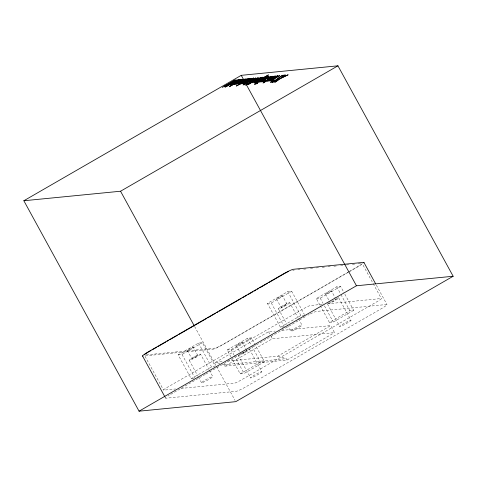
<?xml version="1.0" encoding="UTF-8"?>
<svg xmlns="http://www.w3.org/2000/svg" width="477" height="477" viewBox="0 0 477 477"><rect width="100%" height="100%" fill="white"/><g stroke="black" fill="none" stroke-linecap="round" stroke-linejoin="round"><path stroke-width="0.36" stroke-dasharray="2.38 1.79" d="M193.793 378.452L191.205 378.708L178.136 354.834L198.51 343.082L202.397 342.695L215.115 365.925M284.352 326.864L280.464 327.252L267.4 303.378L287.774 291.62L291.662 291.238L304.374 314.468M178.136 354.834L182.017 354.453L202.397 342.695M267.4 303.378L271.282 302.996L291.662 291.238M349.051 271.61L222.21 344.782A6.434 0.626 -28.7 0 1 215.222 348.073L144.525 355.031M349.695 271.24L358.066 266.41A6.434 0.626 -28.7 0 0 362.162 263.495L372.841 282.998M348.115 272.427L223.635 344.239A9.653 0.942 -28.7 0 1 213.153 349.17L143.595 356.015M348.759 272.051L357.792 266.846A9.653 0.942 -28.7 0 0 362.872 263.584M231.047 357.106L227.159 350.011L247.539 338.253L251.421 337.871L264.491 361.745L244.111 373.497L240.229 373.879L231.399 357.75M319.876 305.012L316.346 298.56L336.726 286.802L340.608 286.421L343.434 291.584M227.159 350.011L231.047 349.629L251.421 337.871M316.346 298.56L320.228 298.173L340.608 286.421M219.819 363.528L215.562 362.287L268.545 331.724L275.205 331.068M191.205 378.708L211.579 366.95L214.817 366.634M280.464 327.252L300.844 315.494L304.731 315.112M205.277 374.397L171.744 393.746A9.653 0.942 -28.7 0 0 167.976 396.065M205.927 374.022L291.703 324.539M292.347 324.163L305.894 316.352A9.653 0.942 -28.7 0 1 306.979 315.732M222.658 364.356L224.071 364.768L224.84 366.175L272.391 338.742L334.544 332.624L330.704 325.6L281.126 330.483M240.229 373.879L260.609 362.126L264.491 361.745M320.234 305.656L329.416 322.428L349.796 310.676L353.678 310.294L343.786 292.228M329.416 322.428L333.298 322.047L353.678 310.294M227.404 361.119L277.721 356.164L330.704 325.6M224.84 366.175L286.999 360.052L334.544 332.624M292.717 270.244L294.19 270.101M297.869 269.738L300.081 269.517M303.766 269.159L305.972 268.939M310.39 268.503L312.602 268.289M316.281 267.925L318.493 267.704M322.178 267.347L324.384 267.126M328.069 266.762L330.275 266.548M333.96 266.184L336.905 265.892M340.59 265.534L342.796 265.313M346.481 264.95L348.687 264.735M352.372 264.371L354.578 264.157M358.263 263.793L361.948 263.429M322.249 304.338L310.461 305.495A6.434 0.626 -28.7 0 0 303.473 308.786L167.624 387.157A6.434 0.626 -28.7 0 0 163.742 390.138L175.524 388.976M327.401 303.825L381.165 298.536A6.434 0.626 -28.7 0 1 377.283 301.518L241.434 379.889A6.434 0.626 -28.7 0 1 234.445 383.174L179.948 388.54M215.562 362.287L222.962 361.56M224.071 364.768L286.23 358.65L286.999 360.052M277.721 356.164L286.23 358.65M376.353 285.157L387.002 304.6M373.193 283.648L381.379 298.602M336.726 286.802L340.608 293.898M340.96 294.542L349.796 310.676M338.736 297.887L351.036 320.353A6.434 0.626 -28.7 0 1 342.391 325.612A6.434 0.626 -28.7 0 1 342.742 324.181A6.434 0.626 -28.7 0 1 351.036 320.353M331.443 290.898A3.381 0.328 -28.7 0 1 326.9 293.659A3.381 0.328 -28.7 0 1 327.085 292.908A3.381 0.328 -28.7 0 1 331.443 290.898L335.343 298.03M325.523 294.118L329.78 301.899M327.461 304.022L339.761 326.489M320.228 298.173L323.054 303.336M324.467 305.918L333.298 322.047M287.774 291.62L300.844 315.494M289.712 302.71A6.434 0.626 -28.7 0 1 281.066 307.969A6.434 0.626 -28.7 0 1 281.412 306.544A6.434 0.626 -28.7 0 1 289.712 302.71L298.149 318.117M298.501 318.761L302.013 325.177A6.434 0.626 -28.7 0 1 293.367 330.436A6.434 0.626 -28.7 0 1 293.713 329.011A6.434 0.626 -28.7 0 1 302.013 325.177M282.42 295.728A3.381 0.328 -28.7 0 1 277.876 298.483A3.381 0.328 -28.7 0 1 278.061 297.737A3.381 0.328 -28.7 0 1 282.42 295.728L287.029 304.153A3.381 0.328 -28.7 0 1 282.491 306.908A3.381 0.328 -28.7 0 1 282.676 306.162A3.381 0.328 -28.7 0 1 287.029 304.153M276.499 298.948L281.108 307.373M278.437 308.852L286.868 324.253M287.22 324.897L290.737 331.318M271.282 302.996L284 326.22M268.545 331.724L270.644 335.552M270.99 336.19L272.391 338.742M247.539 338.253L251.421 345.348M251.778 345.998L260.609 362.126M249.554 349.337L261.855 371.804A6.434 0.626 -28.7 0 1 253.204 377.063A6.434 0.626 -28.7 0 1 253.555 375.632A6.434 0.626 -28.7 0 1 261.855 371.804M242.256 342.349A3.381 0.328 -28.7 0 1 237.719 345.109A3.381 0.328 -28.7 0 1 237.898 344.358A3.381 0.328 -28.7 0 1 242.256 342.349L246.514 350.13M236.336 345.575L240.951 354M238.273 355.472L250.574 377.939M231.047 349.629L233.867 354.787M234.225 355.431L244.111 373.497M194.616 326.506L216.081 365.722M216.439 366.372L235.042 400.358M198.51 343.082L211.579 366.95M200.525 354.161A6.434 0.626 -28.7 0 1 191.879 359.419A6.434 0.626 -28.7 0 1 192.225 357.994A6.434 0.626 -28.7 0 1 200.525 354.161L208.962 369.568M209.314 370.212L212.825 376.633A6.434 0.626 -28.7 0 1 204.18 381.886A6.434 0.626 -28.7 0 1 204.526 380.461A6.434 0.626 -28.7 0 1 212.825 376.633M193.233 347.178A3.381 0.328 -28.7 0 1 188.689 349.933A3.381 0.328 -28.7 0 1 188.874 349.188A3.381 0.328 -28.7 0 1 193.233 347.178L197.842 355.603A3.381 0.328 -28.7 0 1 193.304 358.364A3.381 0.328 -28.7 0 1 193.489 357.613A3.381 0.328 -28.7 0 1 197.842 355.603M187.312 350.398L191.921 358.823M189.25 360.302L198.033 376.347M198.384 376.991L201.55 382.769M182.017 354.453L195.087 378.327M145.02 356.265L163.528 390.067M164.887 396.816L165.597 398.116M308.082 315.124A9.653 0.942 -28.7 0 1 309.191 314.534M310.283 313.967A9.653 0.942 -28.7 0 1 316.376 311.421L386.674 304.499A9.653 0.942 -28.7 0 1 380.855 308.971L246.698 386.364A9.653 0.942 -28.7 0 1 236.216 391.295L165.918 398.217A9.653 0.942 -28.7 0 1 167.26 396.56M336.285 298.596A6.434 0.626 -28.7 0 1 337.943 298.656A6.434 0.626 -28.7 0 1 330.501 302.949A6.434 0.626 -28.7 0 1 327.914 303.426M328.641 302.883A6.434 0.626 -28.7 0 1 329.643 302.209M248.159 349.593A6.434 0.626 -28.7 0 1 245.458 352.211A6.434 0.626 -28.7 0 1 238.327 355.27M244.922 351.466A3.381 0.328 -28.7 0 1 246.669 351.006A3.381 0.328 -28.7 0 1 242.769 353.326A3.381 0.328 -28.7 0 1 241.183 353.684M241.565 353.397A3.381 0.328 -28.7 0 1 242.095 353.046M242.733 352.652A3.381 0.328 -28.7 0 1 244.194 351.835M334.771 299.699A3.381 0.328 -28.7 0 1 335.349 299.938A3.381 0.328 -28.7 0 1 330.943 302.335A3.381 0.328 -28.7 0 1 331.282 301.595M332.636 300.79A3.381 0.328 -28.7 0 1 333.381 300.385"/><path stroke-width="0.72" d="M23.85 200.745L241.243 75.336L337.937 65.814L453.15 276.255L235.757 401.664L139.063 411.186L23.85 200.745L120.55 191.229L337.937 65.814M149.045 351.68L150.976 350.565M152.264 349.82L156.772 347.22M158.06 346.481L165.787 342.021M167.075 341.276L168.363 340.536M169.651 339.791L177.378 335.337M178.666 334.592L206.35 318.618M207.638 317.879L215.365 313.419M216.653 312.679L217.941 311.934M219.229 311.195L241.118 298.566M242.405 297.821L246.913 295.221M248.201 294.476L252.709 291.876M253.997 291.137L255.928 290.022M257.216 289.277L258.498 288.537M259.786 287.792L267.514 283.332M268.801 282.593L284.256 273.679A6.434 0.626 -28.7 0 1 286.701 272.337M139.063 411.186L356.45 285.771L453.15 276.255M363.939 262.469L375.643 283.857M241.243 75.336L356.45 285.771M120.55 191.229L194.258 325.857M142.534 355.991L164.887 396.816M144.471 354.685A6.434 0.626 -28.7 0 1 148.401 352.05M287.178 272.087A6.434 0.626 -28.7 0 1 288.555 271.419M142.856 356.086A9.653 0.942 -28.7 0 1 148.675 351.615L282.831 274.221A9.653 0.942 -28.7 0 1 293.313 269.29L363.611 262.374A9.653 0.942 -28.7 0 1 363.683 262.887M244.844 79.552L243.55 80.565L246.281 78.8L241.123 81.036L236.026 84.447L240.688 82.432L242.793 81.239L240.825 81.43L244.844 79.552M261.652 77.9L260.364 78.914L263.095 77.143L257.932 79.385L252.834 82.789L257.497 80.78L259.601 79.581L257.634 79.778L261.652 77.9M240.664 83.141C241.106 83.797 237.373 84.811 240.211 83.201L238.166 84.179L247.992 78.723L240.664 83.141M272.289 80.029C272.761 80.661 269.064 81.645 271.836 80.088L269.791 81.06L279.617 75.61L272.289 80.029M253.663 78.043L248.392 81.549L243.336 83.755A4.579 0.447 -28.7 0 1 243.997 83.064L250.407 79.289L253.663 78.043M277.882 75.664L272.611 79.164L267.549 81.37A4.579 0.447 -28.7 0 1 268.217 80.679L274.627 76.904L277.882 75.664M242.083 83.135C253.204 78.139 250.169 77.65 242.083 83.135M237.468 83.594L241.076 82.002L239.585 82.151L237.468 83.594M254.277 81.937L257.884 80.351L256.393 80.494L254.277 81.937M260.71 81.919L261.873 81.764L265.355 79.993C254.468 84.906 274.83 73.631 267.824 78.359L269.743 77.399A3.81 0.37 -28.7 0 0 270.829 76.576C267.841 76.886 263.596 79.886 260.71 81.919M235.018 82.718L231.9 84.185L233.187 83.296L232.764 83.338L230.498 84.96L233.134 84.095L241.72 79.319L239.704 80.136C242.429 77.882 233.438 82.074 235.018 82.718M267.782 79.492L264.663 80.959L265.951 80.07L265.528 80.112L263.262 81.734L265.898 80.869L274.484 76.093L272.468 76.91C275.193 74.656 266.202 78.848 267.782 79.492M270.656 82.294C274.221 82.026 278.109 78.586 281.126 76.171L283.088 75.98L284.572 75.122L282.116 75.366L275.342 80.219L272.134 81.639L274.573 79.975L274.114 80.023L270.656 82.294M250.86 78.341L244.558 82.378L240.676 84.006L241.404 83.314L236.3 86.045L249.197 78.604L249.614 78.562L248.416 79.254L250.86 78.341M264.502 77.632L260.394 80.273L257.139 81.704L264.502 77.632M244.802 82.861L247.867 81.621L252.267 78.824L249.274 80.1L244.802 82.861M269.016 80.476L272.087 79.236L276.481 76.439L273.494 77.715L269.016 80.476M239.204 80.124C235.602 83.457 234.589 81.346 239.204 80.124M271.968 76.898C268.366 80.231 267.353 78.121 271.968 76.898M252.78 81.645L249.358 83.755L247.044 84.25L251.433 81.716L252.78 81.645M255.958 82.282C256.453 83.415 271.419 74.066 263.703 77.679L268.491 74.919L254.968 82.503L256.65 81.74L255.958 82.282M253.979 81.156L248.595 84.369L245.047 85.162L257.902 77.745L258.403 77.697L252.888 80.881L254.706 80.589L260.955 77.447L253.979 81.156M239.019 81.293L238.19 81.949L244.325 79.087L237.379 82.575L234.893 84.501L234.32 84.554L237.147 82.372L229.246 86.719L242.537 79.26L239.019 81.293M284.912 75.092L279.635 78.759L272.134 82.497L278.616 79.504L274.627 82.253L275.223 82.193L280.255 78.699L288.138 74.77L281.245 77.978L285.508 75.032L284.912 75.092M234.821 80.971L225.001 87.136L238.566 79.653L227.261 85.955L237.051 79.802L224.661 86.212L235.519 79.951L235.042 79.999L222.187 87.416L234.821 80.971M246.573 82.73L243.037 84.948L255.91 77.942L246.573 82.73M267.198 76.833L254.342 84.25L267.651 76.791L267.198 76.833M257.252 83.111L255.469 84.137L257.711 83.064L257.252 83.111M268.324 76.719L258.993 82.104L268.784 76.678L268.324 76.719M266.518 80.768L262.976 82.986L275.849 75.98L266.518 80.768"/></g></svg>
